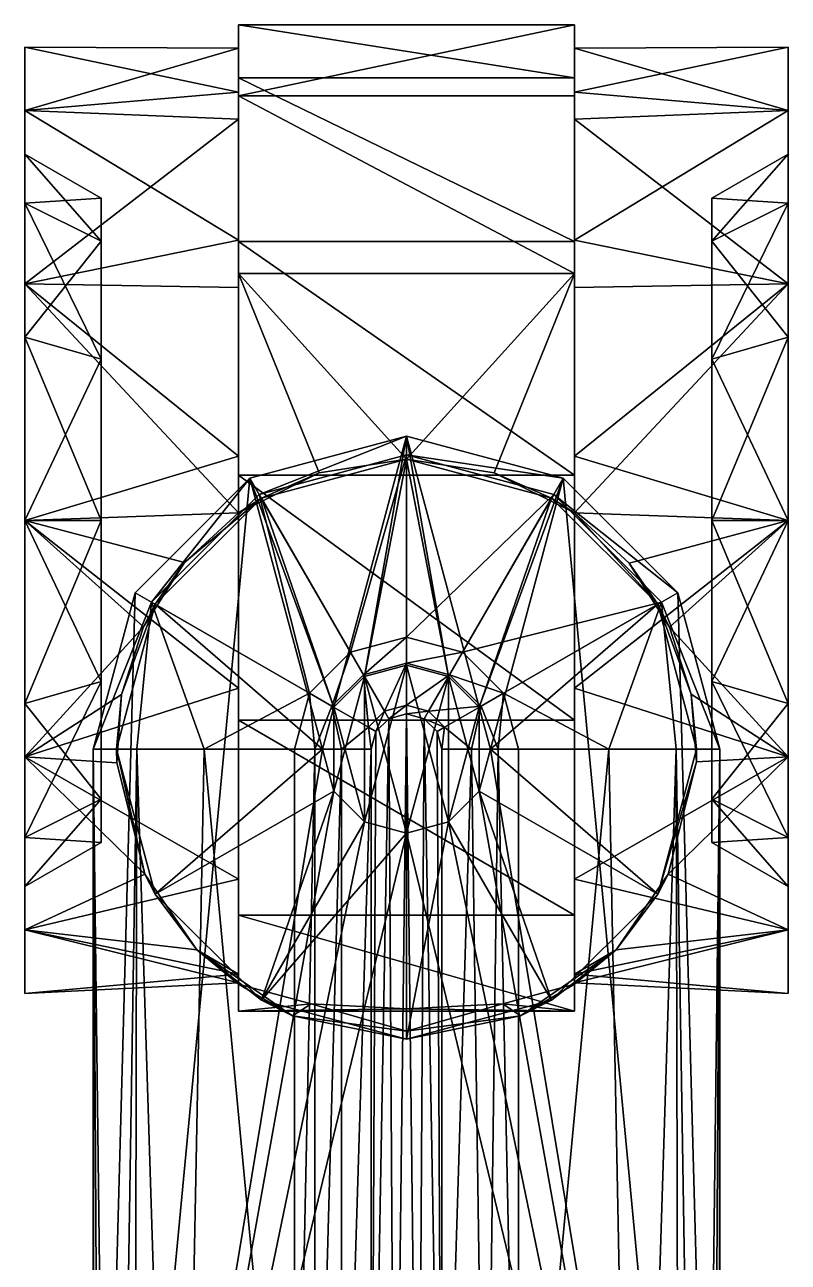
# Model space of a CAD drawing. Extents: x -14.4 to 14.4, y -14.5 to 14.7.
# Drawn here: x -0.984 to 0.984, y 11.472 to 14.664 of the extents above; entities that cross this region are included whole.
import ezdxf

# ---------------------------------------------------------------- set-up
doc = ezdxf.new("R2010")
doc.units = 0
doc.header["$LTSCALE"] = 0.125
for name, color, linetype in [('AFUCH-3-CTPL', 19, 'Continuous'), ('AFUCH-3-CTPT', 4, 'Continuous'), ('AFUCH-3-FTPL', 19, 'Continuous')]:
    doc.layers.add(name, color=color, linetype=linetype)

msp = doc.modelspace()

# ---------------------------------------------------------------- meshes
at = {"layer": 'AFUCH-3-CTPL'}
mesh = msp.add_polyface(dxfattribs=at)
corners = [(-0.9843, 14.2041, 1.752), (-0.7874, 14.1057, 1.6951), (-0.9843, 13.8583, 2.0978), (-0.7874, 14.2171, 1.2795), (-0.9843, 13.3858, 2.2244), (-0.7874, 13.3858, 2.1108), (-0.9843, 12.9134, 2.0978), (-0.7874, 13.8014, 1.9994), (-0.9843, 12.5675, 1.752), (-0.7874, 12.666, 1.6951), (-0.9843, 12.4409, 1.2795), (-0.7874, 12.9702, 1.9994), (-0.9843, 12.5675, 0.8071), (-0.7874, 12.666, 0.8639), (-0.9843, 12.9134, 0.4612), (-0.7874, 12.5546, 1.2795), (-0.9843, 13.3858, 0.3346), (-0.7874, 13.3858, 0.4483), (-0.9843, 13.8583, 0.4612), (-0.7874, 12.9702, 0.5597), (-0.9843, 14.2041, 0.8071), (-0.7874, 14.1057, 0.8639), (-0.9843, 14.3307, 1.2795), (-0.7874, 13.8014, 0.5597), (-0.9843, 12.3289, 0.6693), (-0.4331, 12.1926, 1.023), (-0.9843, 12.1654, 1.2795), (-0.4331, 12.4603, 0.4839), (-0.9843, 13.3858, 2.5), (-0.4331, 13.4052, 2.4998), (-0.9843, 13.9961, 2.3365), (-0.9843, 12.7756, 2.3365), (-0.678, 13.1111, 2.4686), (-0.9843, 12.3289, 1.8898), (-0.6748, 12.4725, 2.0891), (-0.4331, 12.2151, 1.6245), (-0.4331, 13.9861, 2.3422), (-0.9843, 14.4428, 1.8898), (-0.4331, 14.6041, 1.3527), (-0.9843, 14.6063, 1.2795), (-0.4331, 14.421, 1.9261), (-0.9843, 14.4428, 0.6693), (-0.4331, 14.109, 0.2964), (-0.9843, 13.9961, 0.2226), (-0.4331, 14.4909, 0.7616), (-0.9843, 13.3858, 0.0591), (-0.4331, 12.9531, 0.1383), (-0.9843, 12.7756, 0.2226), (-0.4331, 13.5512, 0.0703), (-0.5402, 12.2779, 1.7913), (-0.7472, 12.7603, 2.3275), (-0.7345, 12.9367, 2.4143), (-0.5726, 13.2766, 2.4951)]
mesh.append_faces([[corners[k] for k in face] for face in [(20, 41, 18, 18), (2, 37, 0, 0), (37, 2, 30, 30), (6, 31, 4, 4), (31, 6, 33, 33), (10, 26, 8, 8), (26, 10, 24, 24), (16, 47, 14, 14), (18, 43, 16, 16), (43, 18, 41, 41), (8, 33, 6, 6), (4, 30, 2, 2), (14, 24, 12, 12)]], dxfattribs={"vtx0": -1, "vtx1": -1, "vtx2": -1})
mesh.append_faces([[corners[k] for k in face] for face in [(31, 32, 28, 28)]], dxfattribs={"vtx0": -1, "vtx2": -1})
mesh.append_faces([[corners[k] for k in face] for face in [(20, 39, 41, 41), (39, 22, 0, 0)]], dxfattribs={"vtx0": -1, "vtx2": -1, "vtx3": -1})
mesh.append_faces([[corners[k] for k in face] for face in [(0, 1, 2, 2), (1, 0, 3, 3), (4, 5, 6, 6), (5, 4, 7, 7), (2, 7, 4, 4), (8, 9, 10, 10), (9, 8, 11, 11), (6, 11, 8, 8), (12, 13, 14, 14), (13, 12, 15, 15), (10, 15, 12, 12), (16, 17, 18, 18), (17, 16, 19, 19), (14, 19, 16, 16), (20, 21, 22, 22), (21, 20, 23, 23), (18, 23, 20, 20), (22, 3, 0, 0), (28, 29, 30, 30), (51, 32, 31, 31)]], dxfattribs={"vtx1": -1, "vtx2": -1})
mesh.append_faces([[corners[k] for k in face] for face in [(20, 22, 39, 39), (10, 12, 24, 24), (26, 33, 8, 8), (31, 28, 4, 4), (28, 30, 4, 4), (37, 39, 0, 0), (43, 45, 16, 16), (45, 47, 16, 16), (47, 24, 14, 14)]], dxfattribs={"vtx1": -1, "vtx2": -1, "vtx3": -1})
mesh.append_faces([[corners[k] for k in face] for face in [(24, 25, 26, 26), (25, 24, 27, 27), (33, 34, 31, 31), (26, 35, 33, 33), (37, 38, 39, 39), (38, 37, 40, 40), (36, 40, 30, 30), (30, 40, 37, 37), (41, 42, 43, 43), (42, 41, 44, 44), (38, 44, 39, 39), (39, 44, 41, 41), (45, 46, 47, 47), (46, 45, 48, 48), (42, 48, 43, 43), (43, 48, 45, 45), (46, 27, 47, 47), (47, 27, 24, 24), (25, 35, 26, 26), (35, 49, 33, 33), (49, 34, 33, 33), (34, 50, 31, 31), (50, 51, 31, 31), (32, 52, 28, 28), (52, 29, 28, 28)]], dxfattribs={"vtx2": -1})
mesh.append_faces([[corners[k] for k in face] for face in [(1, 7, 2, 2), (5, 11, 6, 6), (9, 15, 10, 10), (13, 19, 14, 14), (17, 23, 18, 18), (21, 3, 22, 22), (29, 36, 30, 30)]], dxfattribs={"vtx2": -1, "vtx3": -1})
mesh = msp.add_polyface(dxfattribs=at)
corners = [(0.9843, 14.2041, 0.8071), (0.7874, 14.1057, 0.8639), (0.9843, 13.8583, 0.4612), (0.7874, 14.2171, 1.2795), (0.9843, 13.3858, 0.3346), (0.7874, 13.3858, 0.4483), (0.9843, 12.9134, 0.4612), (0.7874, 13.8014, 0.5597), (0.9843, 12.5675, 0.8071), (0.7874, 12.666, 0.8639), (0.9843, 12.4409, 1.2795), (0.7874, 12.9702, 0.5597), (0.9843, 12.5675, 1.752), (0.7874, 12.666, 1.6951), (0.9843, 12.9134, 2.0978), (0.7874, 12.5546, 1.2795), (0.9843, 13.3858, 2.2244), (0.7874, 13.3858, 2.1108), (0.9843, 13.8583, 2.0978), (0.7874, 12.9702, 1.9994), (0.9843, 14.2041, 1.752), (0.7874, 14.1057, 1.6951), (0.9843, 14.3307, 1.2795), (0.7874, 13.8014, 1.9994), (0.4331, 12.1926, 1.023), (0.9843, 12.1654, 1.2795), (0.4331, 12.2151, 1.6245), (0.9843, 12.3289, 0.6693), (0.7344, 12.9376, 2.4147), (0.9843, 12.7756, 2.3365), (0.6784, 13.1105, 2.4685), (0.7473, 12.7623, 2.3287), (0.675, 12.4729, 2.0896), (0.9843, 12.3289, 1.8898), (0.5402, 12.2779, 1.7913), (0.4331, 13.9861, 2.3422), (0.9843, 13.9961, 2.3365), (0.4331, 14.421, 1.9261), (0.4331, 13.4052, 2.4998), (0.9843, 13.3858, 2.5), (0.5737, 13.2752, 2.495), (0.4331, 14.6041, 1.3527), (0.9843, 14.6063, 1.2795), (0.4331, 14.4909, 0.7616), (0.9843, 14.4428, 1.8898), (0.4331, 14.109, 0.2964), (0.9843, 13.9961, 0.2226), (0.4331, 13.5512, 0.0703), (0.9843, 14.4428, 0.6693), (0.4331, 12.9531, 0.1383), (0.9843, 12.7756, 0.2226), (0.4331, 12.4603, 0.4839), (0.9843, 13.3858, 0.0591)]
mesh.append_faces([[corners[k] for k in face] for face in [(0, 48, 22, 22), (48, 2, 46, 46), (6, 50, 4, 4), (50, 6, 27, 27), (10, 25, 8, 8), (25, 12, 33, 33), (16, 29, 14, 14), (18, 36, 16, 16), (36, 18, 44, 44), (22, 42, 20, 20), (8, 27, 6, 6), (4, 46, 2, 2), (20, 44, 18, 18), (14, 33, 12, 12)]], dxfattribs={"vtx0": -1, "vtx1": -1, "vtx2": -1})
mesh.append_faces([[corners[k] for k in face] for face in [(36, 38, 39, 39)]], dxfattribs={"vtx0": -1, "vtx2": -1})
mesh.append_faces([[corners[k] for k in face] for face in [(0, 1, 2, 2), (1, 0, 3, 3), (4, 5, 6, 6), (5, 4, 7, 7), (2, 7, 4, 4), (8, 9, 10, 10), (9, 8, 11, 11), (6, 11, 8, 8), (12, 13, 14, 14), (13, 12, 15, 15), (10, 15, 12, 12), (16, 17, 18, 18), (17, 16, 19, 19), (14, 19, 16, 16), (20, 21, 22, 22), (21, 20, 23, 23), (18, 23, 20, 20), (22, 3, 0, 0), (28, 29, 30, 30), (35, 38, 36, 36)]], dxfattribs={"vtx1": -1, "vtx2": -1})
mesh.append_faces([[corners[k] for k in face] for face in [(0, 2, 48, 48), (10, 12, 25, 25), (25, 27, 8, 8), (50, 52, 4, 4), (52, 46, 4, 4), (48, 42, 22, 22), (42, 44, 20, 20), (36, 39, 16, 16), (39, 29, 16, 16), (29, 33, 14, 14)]], dxfattribs={"vtx1": -1, "vtx2": -1, "vtx3": -1})
mesh.append_faces([[corners[k] for k in face] for face in [(24, 25, 26, 26), (25, 24, 27, 27), (28, 31, 29, 29), (31, 32, 29, 29), (29, 32, 33, 33), (32, 34, 33, 33), (25, 33, 26, 26), (35, 36, 37, 37), (38, 40, 39, 39), (41, 42, 43, 43), (42, 41, 44, 44), (36, 44, 37, 37), (37, 44, 41, 41), (45, 46, 47, 47), (46, 45, 48, 48), (42, 48, 43, 43), (43, 48, 45, 45), (49, 50, 51, 51), (50, 49, 52, 52), (46, 52, 47, 47), (47, 52, 49, 49), (50, 27, 51, 51), (51, 27, 24, 24), (26, 33, 34, 34), (30, 39, 40, 40)]], dxfattribs={"vtx2": -1})
mesh.append_faces([[corners[k] for k in face] for face in [(1, 7, 2, 2), (5, 11, 6, 6), (9, 15, 10, 10), (13, 19, 14, 14), (17, 23, 18, 18), (21, 3, 22, 22), (29, 39, 30, 30)]], dxfattribs={"vtx2": -1, "vtx3": -1})
at = {"layer": 'AFUCH-3-CTPT'}
mesh = msp.add_polyface(dxfattribs=at)
corners = [(0.1083, 12.9828, 2.6968), (0.1083, 12.9828, 3.6024), (0.1875, 12.9035, 2.6968), (0, 13.0118, 3.6024), (0.2165, 12.7953, 2.6968), (0.2165, 12.7953, 3.6024), (0.1875, 12.687, 2.6968), (0.1875, 12.9035, 3.6024), (0.1083, 12.6078, 2.6968), (0.1083, 12.6078, 3.6024), (0, 12.5787, 2.6968), (0.1875, 12.687, 3.6024), (-0.1083, 12.6078, 2.6968), (-0.1083, 12.6078, 3.6024), (-0.1875, 12.687, 2.6968), (0, 12.5787, 3.6024), (-0.2165, 12.7953, 2.6968), (-0.2165, 12.7953, 3.6024), (-0.1875, 12.9035, 2.6968), (-0.1875, 12.687, 3.6024), (-0.1083, 12.9828, 2.6968), (-0.1083, 12.9828, 3.6024), (0, 13.0118, 2.6968), (-0.1875, 12.9035, 3.6024), (-0.748, 12.7953, 2.6968), (-0.6748, 12.4725, 2.0891), (-0.6478, 12.4213, 2.6968), (-0.6478, 13.1693, 2.6968), (-0.7345, 12.9367, 2.4143), (-0.374, 13.4431, 2.6968), (-0.5726, 13.2766, 2.4951), (0, 13.5433, 2.6968), (-0.2252, 13.5086, 2.5532), (0.374, 13.4431, 2.6968), (0.2259, 13.5084, 2.5532), (0.4331, 13.4052, 2.5589), (0.4331, 12.189, 1.7321), (0.2937, 12.1073, 1.7913), (0.2484, 12.1382, 1.5637), (0.4331, 12.2151, 1.6245), (0.5402, 12.2779, 1.7913), (-0.2462, 12.138, 1.5625), (-0.2937, 12.1073, 1.7913), (-0.4331, 12.189, 1.7321), (0, 12.0675, 1.6378), (0, 12.0472, 1.7913), (0, 12.1251, 1.4982), (-0.5402, 12.2779, 1.7913), (-0.4331, 12.2151, 1.6245), (-0.374, 12.1475, 2.6968), (0, 12.0472, 2.6968), (0.374, 12.1475, 2.6968), (0.6478, 12.4213, 2.6968), (0.675, 12.4729, 2.0896), (0.748, 12.7953, 2.6968), (0.7344, 12.9376, 2.4147), (0.6478, 13.1693, 2.6968), (0.7473, 12.7623, 2.3287), (0.6784, 13.1105, 2.4685), (0.5737, 13.2752, 2.495), (0.4331, 13.4052, 2.4998), (0, 13.5433, 2.5493), (-0.4331, 13.4052, 2.5589), (-0.4331, 13.4052, 2.4998), (-0.678, 13.1111, 2.4686), (-0.7472, 12.7603, 2.3275), (0.4331, 14.0227, 2.3893), (0.4331, 14.4807, 1.9417), (-0.4331, 14.4807, 1.9417), (0.4331, 14.6644, 1.3282), (-0.4331, 14.6644, 1.3282), (0.4331, 12.1196, 1.0955), (-0.4331, 12.3674, 0.5049), (0.4331, 12.3674, 0.5049), (-0.4331, 12.1196, 1.0955), (0.4331, 12.8703, 0.1084), (-0.4331, 13.5023, 0.0053), (0.4331, 13.5023, 0.0053), (-0.4331, 12.8703, 0.1084), (0.4331, 14.1052, 0.2214), (-0.4331, 14.5279, 0.7025), (0.4331, 14.5279, 0.7025), (-0.4331, 14.1052, 0.2214), (-0.4331, 14.0227, 2.3893), (0.4331, 13.9861, 2.3422), (0.4331, 14.6041, 1.3527), (0.4331, 14.421, 1.9261), (0.4331, 14.109, 0.2964), (0.4331, 14.4909, 0.7616), (0.4331, 12.9531, 0.1383), (0.4331, 13.5512, 0.0703), (0.4331, 12.1926, 1.023), (0.4331, 12.4603, 0.4839), (-0.4331, 12.4603, 0.4839), (-0.4331, 12.1926, 1.023), (-0.4331, 13.5512, 0.0703), (-0.4331, 12.9531, 0.1383), (-0.4331, 14.4909, 0.7616), (-0.4331, 14.109, 0.2964), (-0.4331, 14.421, 1.9261), (-0.4331, 14.6041, 1.3527), (-0.4331, 13.9861, 2.3422)]
mesh.append_faces([[corners[k] for k in face] for face in [(20, 29, 18, 18), (2, 33, 0, 0), (33, 2, 56, 56), (6, 52, 4, 4), (52, 6, 51, 51), (10, 50, 8, 8), (50, 10, 49, 49), (16, 26, 14, 14), (18, 27, 16, 16), (27, 18, 29, 29), (8, 51, 6, 6), (4, 56, 2, 2), (14, 49, 12, 12), (35, 84, 66, 66), (85, 67, 86, 86), (67, 85, 69, 69), (87, 81, 88, 88), (81, 87, 79, 79), (89, 77, 90, 90), (77, 89, 75, 75), (91, 73, 92, 92), (73, 91, 71, 71), (39, 71, 91, 91), (92, 75, 89, 89), (90, 79, 87, 87), (88, 69, 85, 85), (86, 66, 84, 84), (93, 72, 94, 94), (72, 93, 78, 78), (95, 76, 96, 96), (76, 95, 82, 82), (97, 80, 98, 98), (80, 97, 70, 70), (99, 68, 100, 100), (68, 99, 83, 83), (101, 83, 99, 99), (100, 70, 97, 97), (98, 82, 95, 95), (96, 78, 93, 93), (94, 74, 48, 48), (21, 13, 3, 3), (13, 21, 19, 19), (23, 19, 21, 21), (3, 15, 1, 1), (11, 7, 9, 9), (9, 1, 15, 15)]], dxfattribs={"vtx0": -1, "vtx1": -1, "vtx2": -1})
mesh.append_faces([[corners[k] for k in face] for face in [(24, 25, 26, 26), (29, 30, 27, 27), (52, 57, 54, 54), (68, 69, 70, 70), (71, 72, 73, 73), (75, 76, 77, 77), (76, 75, 78, 78), (73, 78, 75, 75), (79, 80, 81, 81), (80, 79, 82, 82), (77, 82, 79, 79), (81, 70, 69, 69)]], dxfattribs={"vtx0": -1, "vtx2": -1})
mesh.append_faces([[corners[k] for k in face] for face in [(20, 31, 29, 29), (31, 22, 0, 0)]], dxfattribs={"vtx0": -1, "vtx2": -1, "vtx3": -1})
mesh.append_faces([[corners[k] for k in face] for face in [(0, 1, 2, 2), (1, 0, 3, 3), (4, 5, 6, 6), (5, 4, 7, 7), (2, 7, 4, 4), (8, 9, 10, 10), (9, 8, 11, 11), (6, 11, 8, 8), (12, 13, 14, 14), (13, 12, 15, 15), (10, 15, 12, 12), (16, 17, 18, 18), (17, 16, 19, 19), (14, 19, 16, 16), (20, 21, 22, 22), (21, 20, 23, 23), (18, 23, 20, 20), (22, 3, 0, 0), (53, 57, 52, 52), (65, 25, 24, 24), (33, 56, 35, 35), (67, 68, 66, 66), (67, 69, 68, 68), (72, 78, 73, 73), (76, 82, 77, 77), (80, 70, 81, 81), (60, 84, 35, 35), (36, 71, 39, 39), (43, 48, 74, 74), (63, 62, 101, 101), (17, 19, 23, 23)]], dxfattribs={"vtx1": -1, "vtx2": -1})
mesh.append_faces([[corners[k] for k in face] for face in [(20, 22, 31, 31), (10, 12, 49, 49), (50, 51, 8, 8), (52, 54, 4, 4), (54, 56, 4, 4), (33, 31, 0, 0), (27, 24, 16, 16), (24, 26, 16, 16), (26, 49, 14, 14), (73, 75, 92, 92), (77, 79, 90, 90), (81, 69, 88, 88), (67, 66, 86, 86), (62, 83, 101, 101), (68, 70, 100, 100), (80, 82, 98, 98), (76, 78, 96, 96), (72, 74, 94, 94), (13, 15, 3, 3), (7, 1, 9, 9)]], dxfattribs={"vtx1": -1, "vtx2": -1, "vtx3": -1})
mesh.append_faces([[corners[k] for k in face] for face in [(27, 28, 24, 24), (31, 32, 29, 29), (33, 34, 31, 31), (34, 33, 35, 35), (36, 37, 38, 38), (39, 40, 36, 36), (40, 37, 36, 36), (41, 42, 43, 43), (42, 41, 44, 44), (42, 44, 45, 45), (41, 46, 44, 44), (38, 37, 44, 44), (38, 44, 46, 46), (37, 45, 44, 44), (42, 47, 43, 43), (47, 48, 43, 43), (49, 42, 50, 50), (42, 49, 47, 47), (51, 40, 52, 52), (40, 51, 37, 37), (42, 45, 50, 50), (45, 37, 50, 50), (50, 37, 51, 51), (40, 53, 52, 52), (54, 55, 56, 56), (55, 54, 57, 57), (55, 58, 56, 56), (58, 59, 56, 56), (60, 35, 59, 59), (34, 61, 31, 31), (61, 32, 31, 31), (32, 62, 29, 29), (63, 30, 62, 62), (30, 64, 27, 27), (64, 28, 27, 27), (28, 65, 24, 24), (25, 47, 26, 26), (26, 47, 49, 49), (35, 66, 34, 34), (36, 38, 71, 71), (38, 46, 71, 71), (71, 46, 74, 74), (43, 74, 41, 41), (62, 32, 83, 83), (32, 61, 83, 83), (83, 61, 66, 66), (41, 74, 46, 46), (34, 66, 61, 61)]], dxfattribs={"vtx2": -1})
mesh.append_faces([[corners[k] for k in face] for face in [(1, 7, 2, 2), (5, 11, 6, 6), (9, 15, 10, 10), (13, 19, 14, 14), (17, 23, 18, 18), (21, 3, 22, 22), (29, 62, 30, 30), (56, 59, 35, 35), (71, 74, 72, 72), (68, 83, 66, 66), (11, 5, 7, 7)]], dxfattribs={"vtx2": -1, "vtx3": -1})
mesh = msp.add_polyface(dxfattribs=at)
corners = [(-0.7874, 12.9702, 1.9994), (-0.7874, 13.8014, 1.9994), (-0.7874, 12.666, 1.6951), (-0.7874, 13.3858, 2.1108), (-0.7874, 14.1057, 0.8639), (-0.7874, 12.666, 0.8639), (-0.7874, 14.2171, 1.2795), (-0.7874, 12.9702, 0.5597), (-0.7874, 13.3858, 0.4483), (-0.7874, 13.8014, 0.5597), (-0.7874, 12.5546, 1.2795), (-0.7874, 14.1057, 1.6951)]
mesh.append_faces([[corners[k] for k in face] for face in [(0, 1, 2, 2), (4, 5, 6, 6), (5, 4, 7, 7), (9, 7, 4, 4), (6, 10, 11, 11), (2, 11, 10, 10)]], dxfattribs={"vtx0": -1, "vtx1": -1, "vtx2": -1})
mesh.append_faces([[corners[k] for k in face] for face in [(8, 7, 9, 9)]], dxfattribs={"vtx1": -1, "vtx2": -1})
mesh.append_faces([[corners[k] for k in face] for face in [(5, 10, 6, 6), (1, 11, 2, 2)]], dxfattribs={"vtx1": -1, "vtx2": -1, "vtx3": -1})
mesh.append_faces([[corners[k] for k in face] for face in [(0, 3, 1, 1)]], dxfattribs={"vtx2": -1, "vtx3": -1})
mesh = msp.add_polyface(dxfattribs=at)
corners = [(0.7874, 12.9702, 0.5597), (0.7874, 13.8014, 0.5597), (0.7874, 12.666, 0.8639), (0.7874, 13.3858, 0.4483), (0.7874, 14.1057, 1.6951), (0.7874, 12.666, 1.6951), (0.7874, 14.2171, 1.2795), (0.7874, 12.9702, 1.9994), (0.7874, 13.3858, 2.1108), (0.7874, 13.8014, 1.9994), (0.7874, 12.5546, 1.2795), (0.7874, 14.1057, 0.8639)]
mesh.append_faces([[corners[k] for k in face] for face in [(0, 1, 2, 2), (4, 5, 6, 6), (5, 4, 7, 7), (9, 7, 4, 4), (6, 10, 11, 11), (2, 11, 10, 10)]], dxfattribs={"vtx0": -1, "vtx1": -1, "vtx2": -1})
mesh.append_faces([[corners[k] for k in face] for face in [(8, 7, 9, 9)]], dxfattribs={"vtx1": -1, "vtx2": -1})
mesh.append_faces([[corners[k] for k in face] for face in [(5, 10, 6, 6), (1, 11, 2, 2)]], dxfattribs={"vtx1": -1, "vtx2": -1, "vtx3": -1})
mesh.append_faces([[corners[k] for k in face] for face in [(0, 3, 1, 1)]], dxfattribs={"vtx2": -1, "vtx3": -1})
at = {"layer": 'AFUCH-3-FTPL'}
mesh = msp.add_polyface(dxfattribs=at)
corners = [(-0.2892, 12.7953, 4.0658), (-0.2365, 12.7953, 4.1235), (-0.2505, 12.9399, 4.0658), (-0.1446, 13.0457, 4.0658), (-0.111, 12.9875, 4.134), (0, 13.0845, 4.0658), (-0.1922, 12.9062, 4.134), (-0.0984, 12.8521, 4.1726), (-0.0568, 12.8937, 4.1726), (0, 13.0172, 4.134), (-0.0909, 12.7953, 4.1737), (-0.1679, 12.7953, 4.1608), (-0.0787, 12.8407, 4.1737), (0, 12.8862, 4.1737), (0, 12.9089, 4.1726), (-0.0455, 12.874, 4.1737), (0.0455, 12.874, 4.1737), (0.0568, 12.8937, 4.1726), (-0.0303, 10.317, 4.1737), (-0.0909, 10.3145, 4.1737), (0.0303, 10.317, 4.1737), (-0.6955, 12.7953, 3.2015), (-0.5878, 9.3882, 3.498), (-0.5216, 12.7953, 3.6474), (-0.1083, 12.9828, 2.7362), (-0.1083, 12.9828, 3.7598), (-0.1875, 12.9035, 2.7362), (0, 13.0118, 3.7598), (-0.2165, 12.7953, 2.7362), (-0.2165, 12.7953, 3.7598), (-0.1875, 12.687, 2.7362), (-0.1875, 12.9035, 3.7598), (-0.1083, 12.6078, 2.7362), (-0.1083, 12.6078, 3.7598), (0, 12.5787, 2.7362), (-0.1875, 12.687, 3.7598), (0, 12.5787, 3.7598), (0.1083, 12.9828, 3.7598), (0, 13.0118, 2.7362), (0, 13.603, 2.7362), (-0.4039, 13.4948, 2.7362), (-0.8077, 9.2232, 2.7362), (-0.6995, 13.1991, 2.7362), (-0.8077, 12.7953, 2.7362), (-0.6575, 13.1749, 2.9718), (-0.3796, 13.4528, 2.9718), (0, 13.5545, 2.9718), (0.1083, 12.6078, 3.7598), (-0.2891, 10.3143, 4.066), (-0.1679, 10.3167, 4.1608), (-0.2364, 10.3167, 4.1235)]
mesh.append_faces([[corners[k] for k in face] for face in [(15, 18, 13, 13), (12, 19, 15, 15), (39, 26, 40, 40), (26, 39, 24, 24), (34, 41, 32, 32), (27, 36, 25, 25), (35, 31, 33, 33), (33, 25, 36, 36)]], dxfattribs={"vtx0": -1, "vtx1": -1, "vtx2": -1})
mesh.append_faces([[corners[k] for k in face] for face in [(18, 20, 13, 13)]], dxfattribs={"vtx0": -1, "vtx1": -1, "vtx2": -1, "vtx3": -1})
mesh.append_faces([[corners[k] for k in face] for face in [(4, 7, 8, 8), (15, 14, 8, 8), (45, 39, 40, 40)]], dxfattribs={"vtx0": -1, "vtx2": -1})
mesh.append_faces([[corners[k] for k in face] for face in [(10, 11, 49, 49)]], dxfattribs={"vtx0": -1, "vtx2": -1, "vtx3": -1})
mesh.append_faces([[corners[k] for k in face] for face in [(3, 4, 5, 5), (4, 3, 6, 6), (4, 8, 9, 9), (2, 6, 3, 3), (7, 12, 8, 8), (13, 14, 15, 15), (16, 17, 13, 13), (10, 19, 12, 12), (24, 25, 26, 26), (25, 24, 27, 27), (28, 29, 30, 30), (29, 28, 31, 31), (26, 31, 28, 28), (32, 33, 34, 34), (33, 32, 35, 35), (30, 35, 32, 32), (38, 27, 24, 24), (42, 44, 40, 40), (3, 45, 2, 2), (45, 3, 46, 46), (45, 40, 44, 44), (5, 46, 3, 3), (0, 48, 1, 1)]], dxfattribs={"vtx1": -1, "vtx2": -1})
mesh.append_faces([[corners[k] for k in face] for face in [(38, 24, 39, 39), (26, 28, 40, 40), (47, 36, 27, 27), (31, 25, 33, 33)]], dxfattribs={"vtx1": -1, "vtx2": -1, "vtx3": -1})
mesh.append_faces([[corners[k] for k in face] for face in [(0, 1, 2, 2), (2, 1, 6, 6), (10, 12, 7, 7), (11, 7, 6, 6), (11, 6, 1, 1), (21, 22, 23, 23), (42, 43, 44, 44), (43, 21, 44, 44), (0, 2, 23, 23), (21, 23, 44, 44), (23, 2, 44, 44)]], dxfattribs={"vtx2": -1})
mesh.append_faces([[corners[k] for k in face] for face in [(4, 6, 7, 7), (4, 9, 5, 5), (10, 7, 11, 11), (12, 15, 8, 8), (8, 14, 9, 9), (25, 31, 26, 26), (29, 35, 30, 30), (33, 36, 34, 34), (37, 27, 38, 38), (45, 46, 39, 39), (45, 44, 2, 2), (35, 29, 31, 31), (11, 1, 50, 50)]], dxfattribs={"vtx2": -1, "vtx3": -1})
mesh = msp.add_polyface(dxfattribs=at)
corners = [(0.0787, 12.8407, 4.1737), (0.0984, 12.8521, 4.1726), (0.0455, 12.874, 4.1737), (0.0909, 12.7953, 4.1737), (0.1679, 12.7953, 4.1608), (0.2892, 12.7953, 4.0658), (0.2505, 12.9399, 4.0658), (0.2365, 12.7953, 4.1235), (0.1446, 13.0457, 4.0658), (0.111, 12.9875, 4.134), (0, 13.0172, 4.134), (0, 12.9089, 4.1726), (0.0568, 12.8937, 4.1726), (0.1922, 12.9062, 4.134), (0, 12.8862, 4.1737), (0, 13.0845, 4.0658), (0.091, 10.3145, 4.1737), (0.0303, 10.317, 4.1737), (0.1083, 12.6078, 2.7362), (0.1083, 12.6078, 3.7598), (0.1875, 12.687, 2.7362), (0, 12.5787, 3.7598), (0, 12.5787, 2.7362), (0.2165, 12.7953, 2.7362), (0.2165, 12.7953, 3.7598), (0.1875, 12.9035, 2.7362), (0.1875, 12.687, 3.7598), (0.1083, 12.9828, 2.7362), (0.1083, 12.9828, 3.7598), (0, 13.0118, 2.7362), (0.1875, 12.9035, 3.7598), (0.8077, 12.7953, 2.7362), (0.8077, 9.2232, 2.7362), (0.6995, 13.1991, 2.7362), (0.4039, 13.4948, 2.7362), (0, 13.603, 2.7362), (0.6955, 12.7953, 3.2015), (0.7596, 8.7762, 2.9704), (0.5216, 12.7953, 3.6474), (0.5885, 9.3857, 3.4962), (0.289, 10.3122, 4.0661), (0.7037, 8.9803, 3.1751), (0.3796, 13.4528, 2.9718), (0.6575, 13.1749, 2.9718), (0, 13.5545, 2.9718), (0, 13.0118, 3.7598), (0.2037, 10.3122, 4.145)]
mesh.append_faces([[corners[k] for k in face] for face in [(14, 17, 2, 2), (34, 25, 35, 35), (33, 32, 34, 34), (27, 35, 25, 25), (25, 34, 23, 23), (28, 19, 45, 45), (19, 28, 26, 26), (30, 26, 28, 28)]], dxfattribs={"vtx0": -1, "vtx1": -1, "vtx2": -1})
mesh.append_faces([[corners[k] for k in face] for face in [(32, 23, 34, 34)]], dxfattribs={"vtx0": -1, "vtx1": -1, "vtx2": -1, "vtx3": -1})
mesh.append_faces([[corners[k] for k in face] for face in [(3, 4, 1, 1), (9, 11, 12, 12), (42, 33, 34, 34)]], dxfattribs={"vtx0": -1, "vtx2": -1})
mesh.append_faces([[corners[k] for k in face] for face in [(0, 1, 2, 2), (8, 9, 6, 6), (9, 8, 10, 10), (9, 12, 13, 13), (11, 14, 12, 12), (1, 13, 12, 12), (15, 10, 8, 8), (3, 0, 16, 16), (18, 19, 20, 20), (19, 18, 21, 21), (22, 21, 18, 18), (23, 24, 25, 25), (24, 23, 26, 26), (20, 26, 23, 23), (27, 28, 29, 29), (28, 27, 30, 30), (25, 30, 27, 27), (31, 32, 33, 33), (8, 42, 15, 15), (42, 8, 43, 43), (42, 34, 44, 44), (6, 43, 8, 8), (24, 26, 30, 30)]], dxfattribs={"vtx1": -1, "vtx2": -1})
mesh.append_faces([[corners[k] for k in face] for face in [(0, 2, 16, 16), (27, 29, 35, 35)]], dxfattribs={"vtx1": -1, "vtx2": -1, "vtx3": -1})
mesh.append_faces([[corners[k] for k in face] for face in [(0, 3, 1, 1), (5, 6, 7, 7), (1, 4, 13, 13), (4, 7, 13, 13), (7, 6, 13, 13), (36, 37, 31, 31), (38, 39, 36, 36), (5, 40, 38, 38), (40, 39, 38, 38), (39, 41, 36, 36), (5, 38, 6, 6), (6, 38, 43, 43), (38, 36, 43, 43), (36, 31, 43, 43), (33, 43, 31, 31), (5, 7, 40, 40), (16, 46, 4, 4), (4, 46, 7, 7)]], dxfattribs={"vtx2": -1})
mesh.append_faces([[corners[k] for k in face] for face in [(9, 10, 11, 11), (9, 13, 6, 6), (1, 12, 2, 2), (19, 26, 20, 20), (24, 30, 25, 25), (42, 43, 33, 33), (42, 44, 15, 15), (34, 35, 44, 44), (3, 16, 4, 4)]], dxfattribs={"vtx2": -1, "vtx3": -1})
mesh = msp.add_polyface(dxfattribs=at)
corners = [(-0.0223, 9.1004, 4.3664), (0.091, 10.3145, 4.1737), (-0.0668, 9.1002, 4.3664), (-0.0909, 10.3145, 4.1737), (-0.0303, 10.317, 4.1737), (-0.0654, 8.9604, 4.4118), (-0.0455, 12.874, 4.1737), (-0.7033, 8.9823, 3.1764), (-0.6955, 12.7953, 3.2015), (-0.7588, 8.7786, 2.9736), (-0.5878, 9.3882, 3.498), (-0.2892, 12.7953, 4.0658), (-0.5216, 12.7953, 3.6474), (-0.2891, 10.3143, 4.066), (-0.8077, 12.7953, 2.7362), (-0.6995, 13.1991, 2.7362), (-0.8077, 9.2232, 2.7362), (-0.4039, 13.4948, 2.7362), (-0.2165, 12.7953, 2.7362), (-0.1875, 12.687, 2.7362), (-0.1083, 12.6078, 2.7362), (-0.8044, 8.7095, 2.7548), (-0.7848, 8.7145, 2.8576), (-0.8098, 7.9805, 2.846), (0.8097, 7.9808, 2.846), (0.8077, 9.2232, 2.7362), (0.8044, 8.7098, 2.7548), (-0.5526, 8.2384, 3.7675), (-0.2807, 8.9162, 4.2789), (-0.5368, 8.848, 3.6685), (-0.6999, 8.442, 3.2284), (-0.7071, 7.9717, 3.3124), (-0.3241, 9.4161, 4.066), (-0.2807, 9.0541, 4.237), (-0.7766, 8.3365, 2.9266), (-0.7641, 7.9402, 3.0809), (-0.2446, 8.9334, 4.3334), (-0.1936, 8.9752, 4.367), (-0.1937, 8.9605, 4.3716), (-0.1541, 9.0935, 4.3507), (-0.229, 9.0773, 4.3055), (-0.1938, 8.9476, 4.3757), (-0.1324, 8.9568, 4.4026), (-0.2062, 10.2881, 4.1437), (-0.2364, 10.3167, 4.1235), (-0.206, 10.3078, 4.1438), (-0.1679, 10.3167, 4.1608), (-0.1679, 12.7953, 4.1608), (-0.0909, 12.7953, 4.1737), (-0.2365, 12.7953, 4.1235)]
mesh.append_faces([[corners[k] for k in face] for face in [(0, 1, 2, 2), (4, 2, 1, 1), (4, 6, 3, 3)]], dxfattribs={"vtx0": -1, "vtx1": -1, "vtx2": -1})
mesh.append_faces([[corners[k] for k in face] for face in [(17, 18, 16, 16)]], dxfattribs={"vtx0": -1, "vtx1": -1, "vtx2": -1, "vtx3": -1})
mesh.append_faces([[corners[k] for k in face] for face in [(16, 26, 21, 21), (27, 30, 31, 31), (9, 30, 7, 7), (30, 9, 34, 34), (41, 42, 38, 38), (49, 13, 44, 44)]], dxfattribs={"vtx0": -1, "vtx2": -1})
mesh.append_faces([[corners[k] for k in face] for face in [(36, 41, 38, 38)]], dxfattribs={"vtx0": -1, "vtx2": -1, "vtx3": -1})
mesh.append_faces([[corners[k] for k in face] for face in [(3, 2, 4, 4), (2, 5, 0, 0), (14, 15, 16, 16), (23, 21, 24, 24), (25, 26, 16, 16), (30, 34, 31, 31), (35, 31, 34, 34), (37, 36, 38, 38), (46, 47, 44, 44), (3, 48, 46, 46)]], dxfattribs={"vtx1": -1, "vtx2": -1})
mesh.append_faces([[corners[k] for k in face] for face in [(15, 17, 16, 16), (18, 19, 16, 16), (19, 20, 16, 16)]], dxfattribs={"vtx1": -1, "vtx2": -1, "vtx3": -1})
mesh.append_faces([[corners[k] for k in face] for face in [(7, 8, 9, 9), (7, 10, 8, 8), (11, 12, 13, 13), (13, 12, 10, 10), (16, 21, 14, 14), (21, 22, 14, 14), (8, 14, 9, 9), (14, 22, 9, 9), (27, 28, 29, 29), (13, 32, 33, 33), (13, 10, 32, 32), (32, 10, 29, 29), (32, 29, 33, 33), (9, 22, 34, 34), (22, 21, 34, 34), (21, 23, 34, 34), (23, 35, 34, 34), (28, 33, 29, 29), (7, 30, 29, 29), (7, 29, 10, 10), (36, 37, 28, 28), (37, 38, 39, 39), (37, 39, 40, 40), (37, 40, 28, 28), (2, 39, 42, 42), (40, 33, 28, 28), (42, 39, 38, 38), (40, 43, 33, 33), (40, 39, 43, 43), (2, 3, 39, 39), (39, 3, 43, 43), (44, 45, 46, 46), (13, 33, 44, 44), (33, 43, 44, 44), (3, 46, 43, 43), (46, 45, 43, 43), (45, 44, 43, 43)]], dxfattribs={"vtx2": -1})
mesh.append_faces([[corners[k] for k in face] for face in [(27, 29, 30, 30), (5, 2, 42, 42)]], dxfattribs={"vtx2": -1, "vtx3": -1})
mesh = msp.add_polyface(dxfattribs=at)
corners = [(0.2807, 8.9143, 4.2794), (0.2808, 1.9343, 6.5469), (0.5666, 8.2088, 3.7332), (0.8097, 7.9808, 2.846), (0.7661, 7.9403, 3.0718), (0.8199, 7.5088, 2.9467), (0.657, 5.3885, 4.3425), (0.8872, 1.9993, 4.3204), (0.712, 7.967, 3.2942), (-0.8098, 7.9805, 2.846), (-0.0223, 9.1004, 4.3664), (0.0223, 9.1004, 4.3664), (0.091, 10.3145, 4.1737), (0.0668, 9.1002, 4.3664), (0.0303, 10.317, 4.1737), (-0.0303, 10.317, 4.1737), (0.0654, 8.9566, 4.413), (0.0455, 12.874, 4.1737), (-0.8077, 9.2232, 2.7362), (0, 12.5787, 2.7362), (0.8077, 9.2232, 2.7362), (0.1083, 12.6078, 2.7362), (0.1875, 12.687, 2.7362), (0.2165, 12.7953, 2.7362), (0.7037, 8.9803, 3.1751), (0.7596, 8.7762, 2.9704), (0.6955, 12.7953, 3.2015), (0.785, 8.7142, 2.8562), (0.8077, 12.7953, 2.7362), (0.8044, 8.7098, 2.7548), (-0.8044, 8.7095, 2.7548), (0.7766, 8.3366, 2.9265), (0.7005, 8.4407, 3.2262), (0.5373, 8.8467, 3.6674), (0.289, 10.3122, 4.0661), (0.3979, 9.2215, 3.9416), (0.5885, 9.3857, 3.4962), (0.2807, 9.0541, 4.237), (0.2365, 12.7953, 4.1235), (0.2037, 10.3122, 4.145), (0.229, 9.0773, 4.3055), (0.1541, 9.0935, 4.3507), (0.1935, 9.039, 4.3466), (0.1537, 8.9512, 4.3965), (0.1936, 8.9736, 4.3675), (0.1937, 8.9558, 4.3731), (0.229, 8.936, 4.3499), (0.1939, 4.8492, 5.7072), (0.0674, 1.9775, 6.6804), (0.1942, 3.0939, 6.2773), (0.2449, 1.9518, 6.6012)]
mesh.append_faces([[corners[k] for k in face] for face in [(18, 19, 20, 20)]], dxfattribs={"vtx0": -1, "vtx1": -1, "vtx2": -1})
mesh.append_faces([[corners[k] for k in face] for face in [(12, 17, 14, 14)]], dxfattribs={"vtx0": -1, "vtx1": -1, "vtx2": -1, "vtx3": -1})
mesh.append_faces([[corners[k] for k in face] for face in [(5, 6, 7, 7), (5, 9, 3, 3), (3, 30, 29, 29), (32, 4, 31, 31), (36, 35, 33, 33)]], dxfattribs={"vtx0": -1, "vtx2": -1})
mesh.append_faces([[corners[k] for k in face] for face in [(5, 4, 6, 6), (14, 15, 12, 12)]], dxfattribs={"vtx0": -1, "vtx2": -1, "vtx3": -1})
mesh.append_faces([[corners[k] for k in face] for face in [(3, 4, 5, 5), (13, 11, 16, 16), (24, 32, 25, 25), (34, 35, 36, 36)]], dxfattribs={"vtx1": -1, "vtx2": -1})
mesh.append_faces([[corners[k] for k in face] for face in [(10, 11, 12, 12), (19, 21, 20, 20), (21, 22, 20, 20), (22, 23, 20, 20)]], dxfattribs={"vtx1": -1, "vtx2": -1, "vtx3": -1})
mesh.append_faces([[corners[k] for k in face] for face in [(0, 1, 2, 2), (4, 8, 6, 6), (2, 1, 6, 6), (2, 6, 8, 8), (24, 25, 26, 26), (25, 27, 28, 28), (27, 29, 28, 28), (29, 20, 28, 28), (3, 29, 31, 31), (3, 31, 4, 4), (29, 27, 31, 31), (32, 24, 33, 33), (32, 33, 2, 2), (32, 2, 8, 8), (34, 37, 35, 35), (37, 0, 35, 35), (0, 2, 35, 35), (36, 33, 24, 24), (27, 25, 31, 31), (35, 2, 33, 33), (34, 38, 39, 39), (37, 34, 40, 40), (12, 41, 39, 39), (12, 13, 41, 41), (41, 40, 39, 39), (39, 40, 34, 34), (40, 42, 37, 37), (40, 41, 42, 42), (13, 16, 41, 41), (43, 44, 16, 16), (44, 43, 45, 45), (44, 45, 46, 46), (44, 46, 37, 37), (44, 37, 42, 42), (44, 42, 16, 16), (46, 0, 37, 37), (43, 46, 45, 45), (41, 16, 42, 42), (43, 47, 46, 46), (43, 16, 47, 47), (16, 48, 47, 47), (47, 49, 46, 46), (0, 46, 50, 50)]], dxfattribs={"vtx2": -1})
mesh.append_faces([[corners[k] for k in face] for face in [(11, 13, 12, 12), (32, 8, 4, 4), (32, 31, 25, 25)]], dxfattribs={"vtx2": -1, "vtx3": -1})

doc.saveas('drawing.dxf')
